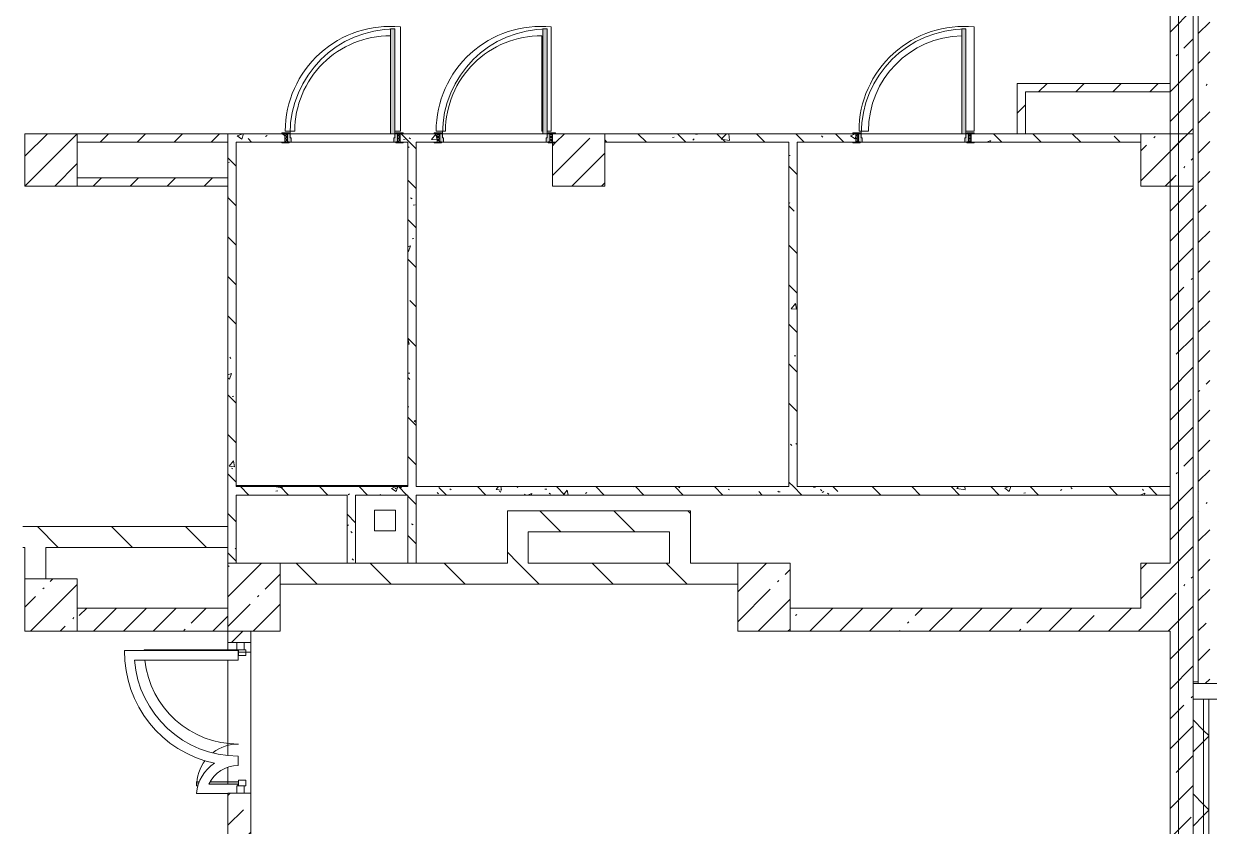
# Model space of a CAD drawing. Header units: millimetres. Extents: x 81037 to 284518, y -8553 to 29000.
# Drawn here: x 231038 to 242363, y 9037 to 16700 of the extents above; entities that cross this region are included whole.
import ezdxf

# ---------------------------------------------------------------- set-up
doc = ezdxf.new("R2010")
doc.units = ezdxf.units.MM
doc.linetypes.add('Осевая', pattern=[3175, 635, -476.25, 1587.5, -476.25])
for name, color, linetype, lineweight, true_color in [('A-DETL-GENF-9', 7, 'Continuous', 5, 0xaaaaaa), ('A-DOOR-4', 7, 'Continuous', 5, 0xe2e2e2), ('A-DOOR-5', 7, 'Continuous', 5, 0xaaaaaa), ('A-DOOR-FRAM-3', 7, 'Continuous', 5, 0xe2e2e2), ('A-DOOR-FRAM-5', 7, 'Continuous', 5, 0xaaaaaa), ('A-FLOR-2', 7, 'Continuous', 5, 0xaaaaaa), ('A-WALL-6', 7, 'Continuous', 9, 0x737373), ('I-WALL-7', 7, 'Continuous', 5, 0x737373), ('I-WALL-8', 7, 'Continuous', 5, 0x787878)]:
    doc.layers.add(name, color=color, linetype=linetype, lineweight=lineweight, true_color=true_color)
for name, color, linetype, lineweight in [('A-GLAZ-CWMG-2', 7, 'Continuous', 5), ('A-WALL', 7, 'Continuous', 9), ('A-WALL-4', 7, 'Continuous', 5), ('I-WALL-6', 7, 'Continuous', 5), ('S-COLS-1', 7, 'Continuous', 5), ('Оси', 7, 'Continuous', 9), ('Оси-2', 7, 'Осевая', 9)]:
    doc.layers.add(name, color=color, linetype=linetype, lineweight=lineweight)
pattern_1 = [(45, (157507.65, 0), (-285.1231, 285.1231), []), (45, (157792.77, 0), (-285.1231, 285.1231), [504.031, -100.806, 16.764, -84.042])]
pattern_2 = [(135, (157507.65, 0), (-353.5534, -353.5534), [])]
pattern_3 = [(45, (157507.65, 0), (-353.5534, 353.5534), []), (135, (157507.65, 0), (-353.5534, -353.5534), [])]
pattern_4 = [(135, (157507.65, 0), (-377.1708, -377.1708), [533.4, -88.9, 17.78, -88.9]), (135, (157507.65, 376.94), (-377.1708, -377.1708), []), (50, (157507.65, 0), (637.6445, -55.7866), [66.675, -733.425]), (355, (157507.65, 0), (-123.3494, 668.699), [53.34, -586.74]), (100.451, (157560.8, -4.65), (514.299, 612.908), [56.665, -623.315]), (46.184, (157507.65, 177.8), (948.7764, -147.15), [100.012, -1100.137]), (96.636, (157586.7, 165.5), (830.909, 865.997), [84.998, -934.973]), (351.184, (157507.7, 177.8), (830.918, 865.988), [80.01, -880.11]), (21, (157596.55, 133.35), (530.6506, -357.9283), [66.675, -733.425]), (326, (157596.55, 133.35), (216.308, 644.6585), [53.34, -586.74]), (71.451, (157640.8, 103.5), (746.9596, 286.7243), [56.665, -623.315]), (37.5, (157507.65, 0), (10.81053, 295.9426), [16.764, -562.864, 16.764, -578.866, -588.962]), (37.5, (157507.65, 0), (10.81053, 295.9426), [-1175.258, 16.764, -572.198]), (7.5, (157507.65, 0), (233.8692, 350.6318), [16.764, -322.834, 16.764, -549.529, -224.472]), (7.5, (157507.65, 0), (233.8692, 350.6318), [-905.891, 16.764, -207.708]), (327.5, (157309.4, 0), (474.5678, -20.0513), [16.764, -205.486, 16.764, -676.656, -920.115]), (327.5, (157309.4, 0), (474.5678, -20.0513), [-915.67, 16.764, -903.351]), (317.5, (157220.5, 0), (518.4522, 88.9934), [16.764, -272.161, 16.764, -443.738, -653.415]), (317.5, (157220.5, 0), (518.4522, 88.9934), [-749.427, 16.764, -636.651])]
pattern_5 = [(135, (1751.41, 104.685), (-14.14214, -14.14214), []), (225, (1751.41, 104.685), (14.14214, -14.14214), [])]
pattern_6 = [(45, (-371.384, 104.685), (-14.1421, 14.1421), []), (135, (-371.384, 104.685), (-14.1421, -14.1421), [])]
pattern_7 = [(45, (157507.65, 0), (-176.7767, 176.7767), [])]

# ---------------------------------------------------------------- blocks, each defined once
blk = doc.blocks.new('BSC_Колонна _Прямоугольная - 650х500-23287315-2_1_3_птичка')
at = {"layer": 'S-COLS-1'}
h = blk.add_hatch(dxfattribs=at)
h.set_pattern_fill('FP_105', color=256, style=0, pattern_type=2)
h.set_pattern_definition([(135, (11225, -75730), (-285.1231, -285.1231), []), (135, (11225, -75444.88), (-285.1231, -285.1231), [504.031, -100.806, 16.764, -84.042])])
h.paths.add_polyline_path([(325, 250), (-325, 250), (-325, -250), (325, -250), (325, 111)])
for p, q in [((325, 250), (-325, 250)), ((-325, 250), (-325, -250)), ((325, -250), (325, 250)), ((-325, -250), (325, -250))]:
    blk.add_line(p, q, dxfattribs=at)
blk = doc.blocks.new('BSC_Колонна _Прямоугольная - 500х500-V93-2_1_3_птичка')
at = {"layer": 'S-COLS-1'}
h = blk.add_hatch(dxfattribs=at)
h.set_pattern_fill('FP_106', color=256, style=0, pattern_type=2)
h.set_pattern_definition([(45, (-73790, -11150), (-285.1231, 285.1231), []), (45, (-73504.88, -11150), (-285.1231, 285.1231), [504.031, -100.806, 16.764, -84.042])])
h.paths.add_polyline_path([(-250, -250), (250, -250), (250, 250), (-250, 250), (-250, 71)])
for p, q in [((250, 250), (-250, 250)), ((-250, 250), (-250, -250)), ((250, -250), (250, 250)), ((-250, -250), (250, -250))]:
    blk.add_line(p, q, dxfattribs=at)
blk = doc.blocks.new('BSC_Колонна _Прямоугольная - 500х500-V113-2_1_3_птичка')
at = {"layer": 'S-COLS-1'}
h = blk.add_hatch(dxfattribs=at)
h.set_pattern_fill('FP_116', color=256, style=0, pattern_type=2)
h.set_pattern_definition([(45, (-73790, -15400), (-285.1231, 285.1231), []), (45, (-73504.88, -15400), (-285.1231, 285.1231), [504.031, -100.806, 16.764, -84.042])])
h.paths.add_polyline_path([(-250, -250), (250, -250), (250, 250), (-250, 250)])
for p, q in [((250, 250), (-250, 250)), ((-250, 250), (-250, -250)), ((250, -250), (250, 250)), ((-250, -250), (250, -250))]:
    blk.add_line(p, q, dxfattribs=at)
blk = doc.blocks.new('BSC_Колонна _Прямоугольная - 500х500-V114-2_1_3_птичка')
at = {"layer": 'S-COLS-1'}
h = blk.add_hatch(dxfattribs=at)
h.set_pattern_fill('FP_117', color=256, style=0, pattern_type=2)
h.set_pattern_definition([(45, (-78830, -15400), (-285.1231, 285.1231), []), (45, (-78544.88, -15400), (-285.1231, 285.1231), [504.031, -100.806, 16.764, -84.042])])
h.paths.add_polyline_path([(-250, -250), (250, -250), (250, 250), (-250, 250), (-250, 170), (-220, 170), (-220, 162), (-250, 162)])
for p, q in [((250, 250), (-220, 250)), ((250, -250), (250, 250)), ((-250, 162), (-250, -250)), ((-250, -250), (250, -250))]:
    blk.add_line(p, q, dxfattribs=at)
blk = doc.blocks.new('110_Дверь_СКБ_1Ст_Внутренняя1 - Д-4 _л_ 1100x2100h_су мгн-32399984-2_1_3_птичка')
at = {"layer": 'A-DOOR-4'}
h = blk.add_hatch(color=256, dxfattribs=at)
h.paths.add_polyline_path([(502.5, -40), (537.5, -40), (537.5, 40), (512.5, 40), (512.5, 0), (502.5, 0)])
h.paths.add_polyline_path([(-477.5, -40), (-477.5, 0), (-487.5, 0), (-487.5, 40), (-512.5, 40), (-512.5, -40)])
at = {"layer": 'A-DOOR-5'}
h = blk.add_hatch(dxfattribs=at)
h.set_pattern_fill('FP_8', color=256, style=0, pattern_type=2)
h.set_pattern_definition(pattern_5)
h.paths.add_polyline_path([(562.5, -40), (562.5, 40), (537.5, 40), (537.5, -40)])
at = {"layer": 'A-DOOR-FRAM-3'}
for points in [[(472.5, 40), (512.5, 40), (512.5, 1040), (472.5, 1040), (472.5, 238.6)], [(-497.5, 40), (-497.5, 48), (-567.5, 48), (-567.5, 40)], [(592.5, 40), (592.5, 48), (522.5, 48), (522.5, 40)], [(-497.5, -48), (-497.5, -40), (-567.5, -40), (-567.5, -48)], [(592.5, -48), (592.5, -40), (522.5, -40), (522.5, -48)]]:
    blk.add_hatch(color=256, dxfattribs=at).paths.add_polyline_path(points)
at = {"layer": 'A-DOOR-FRAM-5'}
h = blk.add_hatch(dxfattribs=at)
h.set_pattern_fill('FP_9', color=256, style=0, pattern_type=2)
h.set_pattern_definition(pattern_6)
h.paths.add_polyline_path([(-512.5, -40), (-512.5, 40), (-537.5, 40), (-537.5, -40)])
at = {"layer": 'A-DOOR-5'}
for p, q in [((512.5, 1040), (472.5, 1040)), ((472.5, 1040), (472.5, 40)), ((512.5, 40), (512.5, 1040)), ((472.5, 40), (512.5, 40))]:
    blk.add_line(p, q, dxfattribs=at)
blk.add_arc((512.5, 40), 1000, 90, 180, dxfattribs=at)
at = {"layer": 'A-DOOR-FRAM-5'}
for p, q in [((-497.5, 48), (-567.5, 48)), ((-567.5, 48), (-567.5, 40)), ((-567.5, 40), (-497.5, 40)), ((-512.5, 40), (-537.5, 40)), ((-537.5, 40), (-537.5, -40)), ((-487.5, 40), (-512.5, 40)), ((-512.5, 40), (-512.5, -40)), ((-512.5, -40), (-512.5, 40)), ((-497.5, 40), (-512.5, 40)), ((-512.5, 40), (-512.5, 39)), ((-512.5, 39), (-497.5, 39)), ((-497.5, 40), (-497.5, 48)), ((-497.5, 39), (-497.5, 40)), ((-487.5, 0), (-487.5, 40)), ((-477.5, 0), (-487.5, 0)), ((-477.5, -40), (-477.5, 0)), ((512.5, 0), (502.5, 0)), ((502.5, 0), (502.5, -40)), ((512.5, 40), (512.5, 0)), ((537.5, 40), (512.5, 40)), ((592.5, 48), (522.5, 48)), ((522.5, 48), (522.5, 40)), ((537.5, 40), (522.5, 40)), ((522.5, 40), (522.5, 39)), ((522.5, 40), (592.5, 40)), ((522.5, 39), (537.5, 39)), ((537.5, -40), (537.5, 40)), ((562.5, 40), (537.5, 40)), ((537.5, 40), (537.5, -40)), ((537.5, 39), (537.5, 40)), ((562.5, -40), (562.5, 40)), ((592.5, 40), (592.5, 48)), ((-497.5, -40), (-567.5, -40)), ((-567.5, -40), (-567.5, -48)), ((-567.5, -48), (-497.5, -48)), ((-537.5, -40), (-512.5, -40)), ((-497.5, -39), (-512.5, -39)), ((-512.5, -39), (-512.5, -40)), ((-512.5, -40), (-477.5, -40)), ((-512.5, -40), (-497.5, -40)), ((-497.5, -40), (-497.5, -39)), ((-497.5, -48), (-497.5, -40)), ((502.5, -40), (537.5, -40)), ((537.5, -39), (522.5, -39)), ((522.5, -39), (522.5, -40)), ((522.5, -40), (537.5, -40)), ((592.5, -40), (522.5, -40)), ((522.5, -40), (522.5, -48)), ((522.5, -48), (592.5, -48)), ((537.5, -40), (537.5, -39)), ((537.5, -40), (562.5, -40)), ((592.5, -48), (592.5, -40))]:
    blk.add_line(p, q, dxfattribs=at)
blk = doc.blocks.new('110_Дверь_СКБ_1Ст_Внутренняя1 - Д-5 _л_ 1100x2100h_су мгн EIW30-32897889-2_1_3_птичка')
at = {"layer": 'A-DOOR-4'}
h = blk.add_hatch(color=256, dxfattribs=at)
h.paths.add_polyline_path([(502.5, -40), (537.5, -40), (537.5, 40), (512.5, 40), (512.5, 0), (502.5, 0)])
h.paths.add_polyline_path([(-477.5, -40), (-477.5, 0), (-487.5, 0), (-487.5, 40), (-512.5, 40), (-512.5, -40)])
at = {"layer": 'A-DOOR-5'}
h = blk.add_hatch(dxfattribs=at)
h.set_pattern_fill('FP_8', color=256, style=0, pattern_type=2)
h.set_pattern_definition(pattern_5)
h.paths.add_polyline_path([(562.5, -40), (562.5, 40), (537.5, 40), (537.5, -40)])
at = {"layer": 'A-DOOR-FRAM-3'}
for points in [[(472.5, 40), (512.5, 40), (512.5, 1040), (472.5, 1040), (472.5, 238.6)], [(-497.5, 40), (-497.5, 48), (-567.5, 48), (-567.5, 40)], [(592.5, 40), (592.5, 48), (522.5, 48), (522.5, 40)], [(-497.5, -48), (-497.5, -40), (-567.5, -40), (-567.5, -48)], [(592.5, -48), (592.5, -40), (522.5, -40), (522.5, -48)]]:
    blk.add_hatch(color=256, dxfattribs=at).paths.add_polyline_path(points)
at = {"layer": 'A-DOOR-FRAM-5'}
h = blk.add_hatch(dxfattribs=at)
h.set_pattern_fill('FP_9', color=256, style=0, pattern_type=2)
h.set_pattern_definition(pattern_6)
h.paths.add_polyline_path([(-512.5, -40), (-512.5, 40), (-537.5, 40), (-537.5, -40)])
at = {"layer": 'A-DOOR-5'}
for p, q in [((512.5, 1040), (472.5, 1040)), ((472.5, 1040), (472.5, 40)), ((512.5, 40), (512.5, 1040)), ((472.5, 40), (512.5, 40))]:
    blk.add_line(p, q, dxfattribs=at)
blk.add_arc((512.5, 40), 1000, 90, 180, dxfattribs=at)
at = {"layer": 'A-DOOR-FRAM-5'}
for p, q in [((-497.5, 48), (-567.5, 48)), ((-567.5, 48), (-567.5, 40)), ((-567.5, 40), (-497.5, 40)), ((-512.5, 40), (-537.5, 40)), ((-537.5, 40), (-537.5, -40)), ((-487.5, 40), (-512.5, 40)), ((-512.5, 40), (-512.5, -40)), ((-512.5, -40), (-512.5, 40)), ((-497.5, 40), (-512.5, 40)), ((-512.5, 40), (-512.5, 39)), ((-512.5, 39), (-497.5, 39)), ((-497.5, 40), (-497.5, 48)), ((-497.5, 39), (-497.5, 40)), ((-487.5, 0), (-487.5, 40)), ((-477.5, 0), (-487.5, 0)), ((-477.5, -40), (-477.5, 0)), ((512.5, 0), (502.5, 0)), ((502.5, 0), (502.5, -40)), ((512.5, 40), (512.5, 0)), ((537.5, 40), (512.5, 40)), ((592.5, 48), (522.5, 48)), ((522.5, 48), (522.5, 40)), ((537.5, 40), (522.5, 40)), ((522.5, 40), (522.5, 39)), ((522.5, 40), (592.5, 40)), ((522.5, 39), (537.5, 39)), ((537.5, -40), (537.5, 40)), ((562.5, 40), (537.5, 40)), ((537.5, 40), (537.5, -40)), ((537.5, 39), (537.5, 40)), ((562.5, -40), (562.5, 40)), ((592.5, 40), (592.5, 48)), ((-497.5, -40), (-567.5, -40)), ((-567.5, -40), (-567.5, -48)), ((-567.5, -48), (-497.5, -48)), ((-537.5, -40), (-512.5, -40)), ((-497.5, -39), (-512.5, -39)), ((-512.5, -39), (-512.5, -40)), ((-512.5, -40), (-477.5, -40)), ((-512.5, -40), (-497.5, -40)), ((-497.5, -40), (-497.5, -39)), ((-497.5, -48), (-497.5, -40)), ((502.5, -40), (537.5, -40)), ((537.5, -39), (522.5, -39)), ((522.5, -39), (522.5, -40)), ((522.5, -40), (537.5, -40)), ((592.5, -40), (522.5, -40)), ((522.5, -40), (522.5, -48)), ((522.5, -48), (592.5, -48)), ((537.5, -40), (537.5, -39)), ((537.5, -40), (562.5, -40)), ((592.5, -48), (592.5, -40))]:
    blk.add_line(p, q, dxfattribs=at)
blk = doc.blocks.new('BSC_Колонна _Прямоугольная - 650х500-V156-2_1_3_птичка')
at = {"layer": 'S-COLS-1'}
h = blk.add_hatch(dxfattribs=at)
h.set_pattern_fill('FP_153', color=256, style=0, pattern_type=2)
h.set_pattern_definition([(135, (11225, -80600), (-285.1231, -285.1231), []), (135, (11225, -80314.88), (-285.1231, -285.1231), [504.031, -100.806, 16.764, -84.042])])
h.paths.add_polyline_path([(325, 250), (-325, 250), (-325, -250), (325, -250), (325, -121)])
for p, q in [((325, 250), (-325, 250)), ((-325, 250), (-325, -250)), ((325, -250), (325, 250)), ((-325, -250), (325, -250))]:
    blk.add_line(p, q, dxfattribs=at)
blk = doc.blocks.new('Прямоугольный импост - 50 x 70 мм-31927764-2_1_3_птичка')
at = {"layer": 'A-GLAZ-CWMG-2'}
for p, q in [((-70, 35), (0, 35)), ((-70, -35), (-70, 35)), ((0, 35), (0, -35)), ((0, -35), (-70, -35))]:
    blk.add_line(p, q, dxfattribs=at)
blk = doc.blocks.new('Дверь_Витражная_остекление_ - ДВН_ДАО_Главный вход_1200 в свету Д-22 _п_-32403398-2_1_3_птичка')
at = {"layer": 'A-DOOR-4'}
blk.add_hatch(color=256, dxfattribs=at).paths.add_polyline_path([(610, 24), (610, 20), (650, 24), (650, 920), (642, 920), (642, 24)])
h = blk.add_hatch(color=256, dxfattribs=at)
h.paths.add_polyline_path([(-650, 408), (-650, 407), (-610, 392), (-610, 420), (-650, 420)])
h.paths.add_polyline_path([(-650, 27), (-650, 20), (-610, 20), (-610, 289), (-633, 302), (-633, 27)])
at = {"layer": 'A-DETL-GENF-9'}
for p, q in [((650, 920), (642, 920)), ((650, 35), (650, 920)), ((-610, 420), (-650, 420)), ((-650, 420), (-650, 407)), ((-610, 392), (-610, 420)), ((-610, 20), (-610, 289)), ((-650, 20), (-610, 20)), ((-595, 20), (-650, 20)), ((-595, -50), (-595, 20)), ((595, -50), (595, 20)), ((595, 20), (650, 20)), ((610, 20), (650, 20)), ((-650, -35), (-650, -50)), ((-650, -50), (-595, -50)), ((650, -50), (595, -50)), ((650, -35), (650, -50))]:
    blk.add_line(p, q, dxfattribs=at)
at = {"layer": 'A-DOOR-5'}
for p, q in [((650, 920), (650, 35)), ((-650, 420), (-650, 407))]:
    blk.add_line(p, q, dxfattribs=at)
for centre, radius, start, end in [((650, 20), 900, 96.319, 180), ((650, 20), 900, 90, 90.5109), ((-650, 20), 400, 52.4742, 90), ((-650, 20), 400, 360, 37.0443)]:
    blk.add_arc(centre, radius, start, end, dxfattribs=at)
blk = doc.blocks.new('Прямоугольный импост - 50 x 70 мм-31701779-2_1_3_птичка')
at = {"layer": 'A-GLAZ-CWMG-2'}
for p, q in [((0, 35), (-70, 35)), ((-70, 35), (-70, -35)), ((0, -35), (0, 35)), ((-70, -35), (0, -35))]:
    blk.add_line(p, q, dxfattribs=at)

msp = doc.modelspace()

# ---------------------------------------------------------------- hatches: boundary and pattern name
at = {"layer": 'A-WALL-4'}
h = msp.add_hatch(dxfattribs=at)
h.set_pattern_fill('FP_71', color=256, style=0, pattern_type=2)
h.set_pattern_definition(pattern_3)
h.paths.add_polyline_path([(242207.7, 3450), (242307.7, 3450), (242307.7, 10250), (242207.7, 10250), (242207.7, 3550)])
h = msp.add_hatch(dxfattribs=at)
h.set_pattern_fill('FP_71', color=256, style=0, pattern_type=2)
h.set_pattern_definition(pattern_3)
h.paths.add_polyline_path([(242357.7, 3400), (242357.7, 10250), (242307.7, 10250), (242307.7, 3400)])
at = {"layer": 'I-WALL-6'}
h = msp.add_hatch(dxfattribs=at)
h.set_pattern_fill('FP_79', color=256, style=0, pattern_type=2)
h.set_pattern_definition(pattern_1)
h.paths.add_polyline_path([(242207.7, 15150), (242207.7, 15530), (241987.7, 15530), (241987.7, 15150)])
h.paths.add_polyline_path([(241987.7, 18570), (242207.7, 18570), (242207.7, 18600), (241987.7, 18600)])
h.paths.add_polyline_path([(241987.7, 19100), (242207.7, 19100), (242207.7, 22700), (241987.7, 22700), (241987.7, 19319.3)])
h.paths.add_polyline_path([(242111.8, 23200), (242207.7, 23200), (242207.7, 26600), (241987.7, 26600), (241987.7, 23200)])
h = msp.add_hatch(dxfattribs=at)
h.set_pattern_fill('FP_79', color=256, style=0, pattern_type=2)
h.set_pattern_definition(pattern_1)
h.paths.add_polyline_path([(241987.7, 15530), (242207.7, 15530), (242207.7, 17270), (241987.7, 17270), (241987.7, 15848.6)])
h.paths.add_polyline_path([(242207.7, 18370), (242207.7, 18570), (241987.7, 18570), (241987.7, 18370)])
h = msp.add_hatch(dxfattribs=at)
h.set_pattern_fill('FP_79', color=256, style=0, pattern_type=2)
h.set_pattern_definition(pattern_1)
h.paths.add_polyline_path([(242257.7, 16300), (242367.7, 16300), (242367.7, 17270), (242257.7, 17270), (242257.7, 17005.5)])
h = msp.add_hatch(dxfattribs=at)
h.set_pattern_fill('FP_79', color=256, style=0, pattern_type=2)
h.set_pattern_definition(pattern_1)
h.paths.add_polyline_path([(242367.7, 10400), (242367.7, 16300), (242257.7, 16300), (242257.7, 10400)])
h = msp.add_hatch(dxfattribs=at)
h.set_pattern_fill('FP_83', color=256, style=0, pattern_type=2)
h.set_pattern_definition(pattern_7)
h.paths.add_polyline_path([(240527.7, 15650), (240607.7, 15650), (240607.7, 16130), (240527.7, 16130), (240527.7, 15848.6)])
h = msp.add_hatch(dxfattribs=at)
h.set_pattern_fill('FP_83', color=256, style=0, pattern_type=2)
h.set_pattern_definition(pattern_7)
h.paths.add_polyline_path([(241987.7, 16050), (241987.7, 16130), (240607.7, 16130), (240607.7, 16050), (241696.3, 16050)])
h = msp.add_hatch(dxfattribs=at)
h.set_pattern_fill('FP_83', color=256, style=0, pattern_type=2)
h.set_pattern_definition(pattern_7)
h.paths.add_polyline_path([(232987.7, 15570), (232987.7, 15650), (231547.7, 15650), (231547.7, 15570), (232421.1, 15570)])
h = msp.add_hatch(dxfattribs=at)
h.set_pattern_fill('FP_83', color=256, style=0, pattern_type=2)
h.set_pattern_definition(pattern_7)
h.paths.add_polyline_path([(232987.7, 15150), (232987.7, 15230), (231547.7, 15230), (231547.7, 15150), (232421.1, 15150)])
h = msp.add_hatch(dxfattribs=at)
h.set_pattern_fill('FP_79', color=256, style=0, pattern_type=2)
h.set_pattern_definition(pattern_1)
h.paths.add_polyline_path([(242207.7, 4050), (242207.7, 10900), (241987.7, 10900), (241987.7, 4050)])
h.paths.add_polyline_path([(241987.7, 11550), (242207.7, 11550), (242207.7, 15150), (241987.7, 15150), (241987.7, 12200)])
h = msp.add_hatch(dxfattribs=at)
h.set_pattern_fill('FP_82', color=256, style=0, pattern_type=2)
h.set_pattern_definition(pattern_2)
h.paths.add_polyline_path([(235857.7, 11550), (235857.7, 12050), (235657.7, 12050), (235657.7, 11550)])
h = msp.add_hatch(dxfattribs=at)
h.set_pattern_fill('FP_82', color=256, style=0, pattern_type=2)
h.set_pattern_definition(pattern_2)
h.paths.add_polyline_path([(237207.7, 11850), (237207.7, 12050), (235857.7, 12050), (235857.7, 11850), (236131.2, 11850)])
h = msp.add_hatch(dxfattribs=at)
h.set_pattern_fill('FP_82', color=256, style=0, pattern_type=2)
h.set_pattern_definition(pattern_2)
h.paths.add_polyline_path([(237407.7, 11550), (237407.7, 12050), (237207.7, 12050), (237207.7, 11550)])
h = msp.add_hatch(dxfattribs=at)
h.set_pattern_fill('FP_82', color=256, style=0, pattern_type=2)
h.set_pattern_definition(pattern_2)
h.paths.add_polyline_path([(226152.7, 11700), (226261.7, 11700), (226261.7, 11900), (226152.7, 11900), (226152.7, 11799.5)])
h.paths.add_polyline_path([(232987.7, 11700), (232987.7, 11900), (231027.7, 11900), (231027.7, 11700), (232421.1, 11700)])
h.paths.add_polyline_path([(227817.7, 11700), (227817.7, 11900), (227741.7, 11900), (227741.7, 11700), (227783.5, 11700)])
h.paths.add_polyline_path([(228337.7, 11700), (228337.7, 11900), (228317.7, 11900), (228317.7, 11700)])
h = msp.add_hatch(dxfattribs=at)
h.set_pattern_fill('FP_82', color=256, style=0, pattern_type=2)
h.set_pattern_definition(pattern_2)
h.paths.add_polyline_path([(235203.6, 11350), (237857.7, 11350), (237857.7, 11550), (233487.7, 11550), (233487.7, 11350), (234276.1, 11350)])
h = msp.add_hatch(dxfattribs=at)
h.set_pattern_fill('FP_79', color=256, style=0, pattern_type=2)
h.set_pattern_definition(pattern_1)
h.paths.add_polyline_path([(232421.1, 10900), (232987.7, 10900), (232987.7, 11120), (231547.7, 11120), (231547.7, 10900)])
h = msp.add_hatch(dxfattribs=at)
h.set_pattern_fill('FP_79', color=256, style=0, pattern_type=2)
h.set_pattern_definition(pattern_1)
h.paths.add_polyline_path([(241707.7, 10900), (241707.7, 11120), (238357.7, 11120), (238357.7, 10900), (241696.3, 10900)])
h = msp.add_hatch(dxfattribs=at)
h.set_pattern_fill('FP_79', color=256, style=0, pattern_type=2)
h.set_pattern_definition(pattern_1)
h.paths.add_polyline_path([(232987.7, 7900), (233207.7, 7900), (233207.7, 9352.3), (232987.7, 9352.3), (232987.7, 8200)])
h.paths.add_polyline_path([(232987.7, 10792.3), (233207.7, 10792.3), (233207.7, 10900), (232987.7, 10900)])
at = {"layer": 'I-WALL-8'}
h = msp.add_hatch(dxfattribs=at)
h.set_pattern_fill('FP_86', color=256, style=0, pattern_type=2)
h.set_pattern_definition(pattern_4)
h.paths.add_polyline_path([(233067.7, 11550), (233067.7, 15650), (232987.7, 15650), (232987.7, 11550)])
h = msp.add_hatch(dxfattribs=at)
h.set_pattern_fill('FP_86', color=256, style=0, pattern_type=2)
h.set_pattern_definition(pattern_4)
h.paths.add_polyline_path([(238427.5, 15570), (238987.7, 15570), (238987.7, 15650), (236587.7, 15650), (236587.7, 15570), (238347.5, 15570)])
h.paths.add_polyline_path([(241707.7, 15570), (241707.7, 15650), (240087.7, 15650), (240087.7, 15570), (241696.3, 15570)])
h.paths.add_polyline_path([(234787.5, 15570), (234987.7, 15570), (234987.7, 15650), (234632.5, 15650), (234632.5, 15570), (234707.5, 15570)])
h.paths.add_polyline_path([(233532.5, 15570), (233532.5, 15650), (233067.7, 15650), (233067.7, 15570), (233502.5, 15570)])
h = msp.add_hatch(dxfattribs=at)
h.set_pattern_fill('FP_86', color=256, style=0, pattern_type=2)
h.set_pattern_definition(pattern_4)
h.paths.add_polyline_path([(234787.5, 11550), (234787.5, 15570), (234707.5, 15570), (234707.5, 11550)])
h = msp.add_hatch(dxfattribs=at)
h.set_pattern_fill('FP_86', color=256, style=0, pattern_type=2)
h.set_pattern_definition(pattern_4)
h.paths.add_polyline_path([(238427.5, 12280), (238427.5, 15570), (238347.5, 15570), (238347.5, 12280)])
h = msp.add_hatch(dxfattribs=at)
h.set_pattern_fill('FP_86', color=256, style=0, pattern_type=2)
h.set_pattern_definition(pattern_4)
h.paths.add_polyline_path([(234707.5, 12200), (234707.5, 12280), (233067.7, 12280), (233067.7, 12200), (234276.1, 12200)])
h = msp.add_hatch(dxfattribs=at)
h.set_pattern_fill('FP_86', color=256, style=0, pattern_type=2)
h.set_pattern_definition(pattern_4)
h.paths.add_polyline_path([(241987.7, 12200), (241987.7, 12280), (234787.5, 12280), (234787.5, 12200), (241696.3, 12200)])
h = msp.add_hatch(dxfattribs=at)
h.set_pattern_fill('FP_86', color=256, style=0, pattern_type=2)
h.set_pattern_definition(pattern_4)
h.paths.add_polyline_path([(234207.5, 11550), (234207.5, 12200), (234127.5, 12200), (234127.5, 11550)])
at = {"layer": 'S-COLS-1'}
h = msp.add_hatch(dxfattribs=at)
h.set_pattern_fill('FP_79', color=256, style=0, pattern_type=2)
h.set_pattern_definition(pattern_1)
h.paths.add_polyline_path([(242207.7, 15150), (242207.7, 15650), (241707.7, 15650), (241707.7, 15150)])
h = msp.add_hatch(dxfattribs=at)
h.set_pattern_fill('FP_79', color=256, style=0, pattern_type=2)
h.set_pattern_definition(pattern_1)
h.paths.add_polyline_path([(241987.7, 10900), (242207.7, 10900), (242207.7, 11550), (241707.7, 11550), (241707.7, 10900)])

# ---------------------------------------------------------------- linework, layer by layer
at = {"layer": 'A-FLOR-2'}
for p, q in [((234636.7, 15674.2), (234636.7, 16669.2)), ((236076.7, 15674.2), (236076.7, 16669.2)), ((240116.7, 15674.2), (240116.7, 16669.2)), ((235986.7, 16584.1), (235986.7, 15674.2)), ((233536.7, 15675.2), (233626.7, 15675.2)), ((234542.5, 15650), (233582.5, 15650)), ((234582.5, 15674.2), (234636.7, 15674.2)), ((234976.7, 15675.2), (235066.7, 15675.2)), ((235986.7, 15674.2), (235997.7, 15674.2)), ((236037.7, 15674.2), (236076.7, 15674.2)), ((239016.7, 15675.2), (239106.7, 15675.2)), ((240037.7, 15674.2), (240116.7, 15674.2)), ((233067.5, 12291), (234707.5, 12291)), ((234388.2, 12057), (234588.2, 12057)), ((234388.2, 11857), (234388.2, 12057)), ((234588.2, 12057), (234588.2, 11857)), ((234588.2, 11857), (234388.2, 11857)), ((232987.7, 10714.4), (232987.7, 10792.3)), ((233207.7, 10792.3), (233207.7, 10700)), ((233084.7, 10714.4), (232002, 10714.4)), ((233084.7, 10624.7), (233084.7, 10714.4)), ((233207.7, 10700), (233084.7, 10700)), ((232097, 10624.7), (233084.7, 10624.7)), ((242207.7, 10417.9), (242257.7, 10417.9)), ((233084.7, 9617.4), (233084.7, 9707)), ((233081.7, 9439.5), (232806.7, 9439.5)), ((233081.7, 9422.3), (233081.7, 9439.5)), ((232687.6, 9350.1), (232987.7, 9350.1))]:
    msp.add_line(p, q, dxfattribs=at)
for centre, radius, start, end in [((234536.7, 15674.2), 1000, 84.26083, 179.9427), ((235976.7, 15674.2), 1000, 84.26083, 179.9427), ((240016.7, 15674.2), 1000, 84.26083, 179.9427), ((234536.7, 15674.2), 910, 89.63868, 179.93704), ((235976.7, 15674.2), 910, 89.37036, 179.93704), ((240016.7, 15674.2), 910, 91.20322, 179.93704), ((233080.8, 10696.2), 1079, 179.03315, 258.2109), ((233084.7, 10697.3), 990.3, 184.20575, 270), ((233080.8, 9312.2), 395, 123.92463, 174.49945), ((233084.7, 9311.2), 306.2, 90, 155.21522)]:
    msp.add_arc(centre, radius, start, end, dxfattribs=at)
at = {"layer": 'A-WALL'}
for p, q in [((241987.7, 16130), (241987.7, 16050)), ((232987.7, 15570), (232987.7, 15650)), ((240527.7, 15650), (240607.7, 15650)), ((232987.7, 15150), (232987.7, 15230)), ((241987.7, 12200), (241987.7, 12280)), ((234127.5, 11550), (234207.5, 11550)), ((234707.5, 11550), (234787.5, 11550)), ((242307.7, 3450), (242307.7, 10250)), ((242357.7, 3400), (242357.7, 10250))]:
    msp.add_line(p, q, dxfattribs=at)
at = {"layer": 'A-WALL-4'}
msp.add_line((242257.7, 10400), (242207.7, 10400), dxfattribs=at)
at = {"layer": 'A-WALL-6'}
msp.add_line((242207.7, 10250), (242457.7, 10250), dxfattribs=at)
at = {"layer": 'I-WALL-6'}
for p, q in [((241987.7, 17240), (241987.7, 16130)), ((242207.7, 11550), (242207.7, 17240)), ((242257.7, 17270), (242257.7, 10400)), ((240527.7, 16130), (240527.7, 15650)), ((241987.7, 16130), (240527.7, 16130)), ((240607.7, 15650), (240607.7, 16050)), ((240607.7, 16050), (241987.7, 16050)), ((241987.7, 16050), (241987.7, 12280)), ((233502.5, 15650), (231547.7, 15650)), ((233582.5, 15650), (234542.5, 15650)), ((234957.7, 15650), (234662.5, 15650)), ((235037.7, 15650), (235997.7, 15650)), ((238957.7, 15650), (236587.7, 15650)), ((239037.7, 15650), (239997.7, 15650)), ((240527.7, 15650), (240117.7, 15650)), ((241707.7, 15650), (240607.7, 15650)), ((241707.7, 15570), (241707.7, 15650)), ((231547.7, 15570), (232987.7, 15570)), ((232987.7, 15570), (232987.7, 15230)), ((233067.7, 12280), (233067.7, 15570)), ((233067.7, 15570), (233502.5, 15570)), ((234572.5, 15570), (233592.5, 15570)), ((234662.5, 15570), (234707.5, 15570)), ((234707.5, 15570), (234707.5, 12280)), ((234787.5, 15570), (234957.7, 15570)), ((234787.5, 12280), (234787.5, 15570)), ((236027.7, 15570), (235047.7, 15570)), ((236587.7, 15570), (238347.5, 15570)), ((238347.5, 15570), (238347.5, 12280)), ((238427.5, 15570), (238957.7, 15570)), ((238427.5, 12280), (238427.5, 15570)), ((240027.7, 15570), (239047.7, 15570)), ((240117.7, 15570), (241707.7, 15570)), ((232987.7, 15230), (231547.7, 15230)), ((231547.7, 15150), (232987.7, 15150)), ((232987.7, 15150), (232987.7, 11550)), ((234707.5, 12280), (233067.7, 12280)), ((238347.5, 12280), (234787.5, 12280)), ((241987.7, 12280), (238427.5, 12280)), ((233067.7, 11550), (233067.7, 12200)), ((233067.7, 12200), (234127.5, 12200)), ((234127.5, 12200), (234127.5, 11550)), ((234207.5, 12200), (234707.5, 12200)), ((234207.5, 11550), (234207.5, 12200)), ((234707.5, 12200), (234707.5, 11550)), ((234787.5, 11550), (234787.5, 12200)), ((234787.5, 12200), (241987.7, 12200)), ((241987.7, 12200), (241987.7, 11550)), ((235657.7, 12050), (235657.7, 11550)), ((237407.7, 12050), (235657.7, 12050)), ((237407.7, 11550), (237407.7, 12050)), ((232987.7, 11900), (231027.7, 11900)), ((235857.7, 11550), (235857.7, 11850)), ((235857.7, 11850), (237207.7, 11850)), ((237207.7, 11850), (237207.7, 11550)), ((231047.7, 11700), (231027.7, 11700)), ((231047.7, 11700), (231047.7, 11400)), ((231247.7, 11700), (232987.7, 11700)), ((231247.7, 11400), (231247.7, 11700)), ((234127.5, 11550), (233487.7, 11550)), ((234707.5, 11550), (234207.5, 11550)), ((235657.7, 11550), (234787.5, 11550)), ((237207.7, 11550), (235857.7, 11550)), ((237857.7, 11550), (237407.7, 11550)), ((233487.7, 11350), (237857.7, 11350)), ((232987.7, 11120), (231547.7, 11120)), ((241707.7, 11120), (238357.7, 11120)), ((231547.7, 10900), (232987.7, 10900)), ((232987.7, 10900), (232987.7, 10792.3)), ((233207.7, 4050), (233207.7, 10900)), ((238357.7, 10900), (241707.7, 10900)), ((241987.7, 10900), (241987.7, 4050)), ((242207.7, 4050), (242207.7, 10900)), ((232987.7, 10792.3), (233207.7, 10792.3)), ((232987.7, 9712.2), (232987.7, 10624.7)), ((232987.7, 9439.5), (232987.7, 9600.4)), ((232987.7, 9352.3), (232987.7, 8280)), ((233207.7, 9352.3), (232987.7, 9352.3))]:
    msp.add_line(p, q, dxfattribs=at)
at = {"layer": 'I-WALL-7'}
msp.add_line((242257.7, 10400), (242477.7, 10400), dxfattribs=at)
at = {"layer": 'S-COLS-1'}
for p, q in [((242207.7, 15650), (241707.7, 15650)), ((241707.7, 15650), (241707.7, 15150)), ((242207.7, 15150), (242207.7, 15650)), ((241707.7, 15150), (242207.7, 15150)), ((241987.7, 11550), (241707.7, 11550)), ((241707.7, 11550), (241707.7, 11120)), ((242207.7, 10900), (242207.7, 11550)), ((241707.7, 10900), (241987.7, 10900))]:
    msp.add_line(p, q, dxfattribs=at)
at = {"layer": 'Оси'}
for p, q in [((242067.7, 10029.8), (242067.7, 21915.1)), ((242067.7, -1906.3), (242067.7, 9979))]:
    msp.add_line(p, q, dxfattribs=at)
at = {"layer": 'Оси-2'}
msp.add_line((242067.7, 9979), (242067.7, 10029.8), dxfattribs=at)

# ---------------------------------------------------------------- block references
at = {"layer": 'A-DOOR-5'}
for name, p in [('110_Дверь_СКБ_1Ст_Внутренняя1 - Д-5 _л_ 1100x2100h_су мгн EIW30-32897889-2_1_3_птичка', (234070, 15610)), ('110_Дверь_СКБ_1Ст_Внутренняя1 - Д-4 _л_ 1100x2100h_су мгн-32399984-2_1_3_птичка', (235525.2, 15610)), ('110_Дверь_СКБ_1Ст_Внутренняя1 - Д-4 _л_ 1100x2100h_су мгн-32399984-2_1_3_птичка', (239525.2, 15610))]:
    msp.add_blockref(name, p, dxfattribs=at)
at = {"layer": 'A-DOOR-5', "rotation": 89.99999999999997}
msp.add_blockref('Дверь_Витражная_остекление_ - ДВН_ДАО_Главный вход_1200 в свету Д-22 _п_-32403398-2_1_3_птичка', (233108.7, 10072.3), dxfattribs=at)
at = {"layer": 'A-GLAZ-CWMG-2', "extrusion": (0, 0, -1), "rotation": 90.00000000000004}
msp.add_blockref('Прямоугольный импост - 50 x 70 мм-31927764-2_1_3_птичка', (-233108.7, 10792.3), dxfattribs=at)
at = {"layer": 'A-GLAZ-CWMG-2', "rotation": 269.9999999999999}
msp.add_blockref('Прямоугольный импост - 50 x 70 мм-31701779-2_1_3_птичка', (233108.7, 9352.3), dxfattribs=at)
at = {"layer": 'S-COLS-1'}
for name, p in [('BSC_Колонна _Прямоугольная - 500х500-V113-2_1_3_птичка', (231297.7, 15400)), ('BSC_Колонна _Прямоугольная - 500х500-V114-2_1_3_птичка', (236337.7, 15400)), ('BSC_Колонна _Прямоугольная - 500х500-V93-2_1_3_птичка', (231297.7, 11150))]:
    msp.add_blockref(name, p, dxfattribs=at)
at = {"layer": 'S-COLS-1', "rotation": 270.0000000000007}
for name, p in [('BSC_Колонна _Прямоугольная - 650х500-23287315-2_1_3_птичка', (233237.7, 11225)), ('BSC_Колонна _Прямоугольная - 650х500-V156-2_1_3_птичка', (238107.7, 11225))]:
    msp.add_blockref(name, p, dxfattribs=at)

doc.saveas('drawing.dxf')
